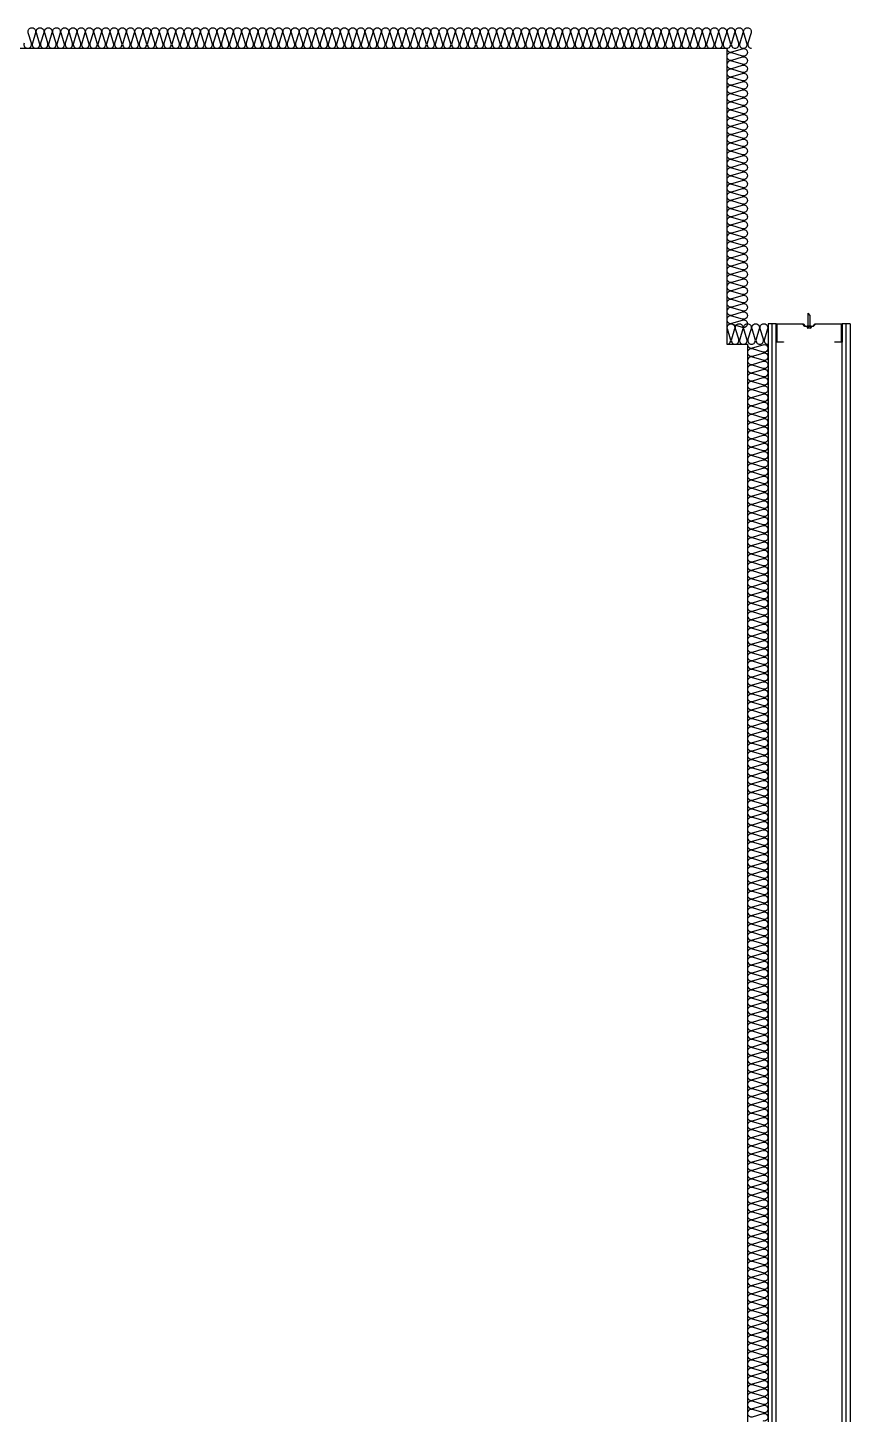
# Model space of a CAD drawing. Header units: millimetres. Extents: x 19868 to 801382, y -4805 to 85279.
# Drawn here: x 770888 to 772888, y 63526 to 66899 of the extents above; entities that cross this region are included whole.
import ezdxf

# ---------------------------------------------------------------- set-up
doc = ezdxf.new("R2010")
doc.units = ezdxf.units.MM
doc.header["$LTSCALE"] = 250
for name, color, linetype in [('8입면선', 8, 'Continuous'), ('A-WALL-D', 7, 'Continuous'), ('GAGAM-DT', 7, 'Continuous'), ('ISL', 251, 'Continuous'), ('입면', 7, 'Continuous')]:
    doc.layers.add(name, color=color, linetype=linetype)

# ---------------------------------------------------------------- blocks, each defined once
blk = doc.blocks.new('*U196')
at = {"layer": '8입면선', "color": 8}
for p, q in [((3316397.6, 471911.4), (3316397.6, 477911.4)), ((3316577.6, 471911.4), (3316577.6, 477911.4))]:
    blk.add_line(p, q, dxfattribs=at)
at = {"layer": 'A-WALL-D'}
for p, q in [((3316387.6, 477911.4), (3316387.6, 471911.4)), ((3316407.6, 477911.4), (3316387.6, 477911.4)), ((3316407.6, 471921.4), (3316407.6, 477911.4)), ((3316567.6, 471921.4), (3316567.6, 477911.4)), ((3316587.6, 477911.4), (3316567.6, 477911.4)), ((3316587.6, 477911.4), (3316587.6, 471911.4))]:
    blk.add_line(p, q, dxfattribs=at)
at = {"layer": 'GAGAM-DT', "color": 8}
for p, q in [((3316485.3, 477905.6), (3316485.3, 477937)), ((3316490.3, 477931.5), (3316485.3, 477937)), ((3316490.3, 477905.6), (3316490.3, 477931.5)), ((3316492.7, 477905.6), (3316482.8, 477905.6)), ((3316482.8, 477905.6), (3316482.8, 477902.1)), ((3316491.2, 477900.6), (3316484.3, 477900.6)), ((3316485.3, 477905.6), (3316485.3, 477900.6)), ((3316490.3, 477905.6), (3316490.3, 477900.6)), ((3316492.7, 477905.6), (3316492.7, 477902.1))]:
    blk.add_line(p, q, dxfattribs=at)
for centre, start, end in [((3316484.3, 477902.1), 180, 270), ((3316491.2, 477902.1), 270, 0)]:
    blk.add_arc(centre, 1.51, start, end, dxfattribs=at)
at = {"layer": '입면', "color": 6}
for p, q in [((3316407.6, 477866.4), (3316407.6, 477911.4)), ((3316407.6, 477911.4), (3316472.9, 477911.4)), ((3316472.4, 477910.2), (3316408.8, 477910.2)), ((3316408.8, 477910.2), (3316408.8, 477867.6)), ((3316477.4, 477904.4), (3316472.4, 477910.2)), ((3316472.9, 477911.4), (3316477.9, 477905.6)), ((3316497.8, 477904.4), (3316477.4, 477904.4)), ((3316477.9, 477905.6), (3316497.3, 477905.6)), ((3316497.3, 477905.6), (3316502.3, 477911.4)), ((3316502.8, 477910.2), (3316497.8, 477904.4)), ((3316502.3, 477911.4), (3316567.6, 477911.4)), ((3316566.4, 477910.2), (3316502.8, 477910.2)), ((3316566.4, 477867.6), (3316566.4, 477910.2)), ((3316567.6, 477911.4), (3316567.6, 477866.4)), ((3316425.4, 477866.4), (3316407.6, 477866.4)), ((3316408.8, 477867.6), (3316425.4, 477867.6)), ((3316425.4, 477867.6), (3316425.4, 477866.4)), ((3316549.8, 477866.4), (3316549.8, 477867.6)), ((3316549.8, 477867.6), (3316566.4, 477867.6)), ((3316567.6, 477866.4), (3316549.8, 477866.4))]:
    blk.add_line(p, q, dxfattribs=at)

msp = doc.modelspace()

# ---------------------------------------------------------------- linework, layer by layer
at = {"layer": 'ISL'}
for points in [[(770879.4, 66861.1, 0.509267), (770888.2, 66848.9, 0.509267), (770897, 66861.1), (770889.4, 66886.8, -1.372593), (770907, 66886.8), (770899.4, 66861.1, 0.509267), (770908.2, 66848.9, 0.509267), (770917, 66861.1), (770909.4, 66886.8, -1.372593), (770927, 66886.8), (770919.4, 66861.1, 0.509267), (770928.2, 66848.9, 0.509267), (770937, 66861.1), (770929.4, 66886.8, -1.372593), (770947, 66886.8), (770939.4, 66861.1, 0.509267), (770948.2, 66848.9, 0.509267), (770957, 66861.1), (770949.4, 66886.8, -1.372593), (770967, 66886.8), (770959.4, 66861.1, 0.509267), (770968.2, 66848.9, 0.509267), (770977, 66861.1), (770969.4, 66886.8, -1.372593), (770987, 66886.8), (770979.4, 66861.1, 0.509267), (770988.2, 66848.9, 0.509267), (770997, 66861.1), (770989.4, 66886.8, -1.372593), (771007, 66886.8), (770999.4, 66861.1, 0.509267), (771008.2, 66848.9, 0.509267), (771017, 66861.1), (771009.4, 66886.8, -1.372593), (771027, 66886.8), (771019.4, 66861.1, 0.509267), (771028.2, 66848.9, 0.509267), (771037, 66861.1), (771029.4, 66886.8, -1.372593), (771047, 66886.8), (771039.4, 66861.1, 0.509267), (771048.2, 66848.9, 0.509267), (771057, 66861.1), (771049.4, 66886.8, -1.372593), (771067, 66886.8), (771059.4, 66861.1, 0.509267), (771068.2, 66848.9, 0.509267), (771077, 66861.1), (771069.4, 66886.8, -1.372593), (771087, 66886.8), (771079.4, 66861.1, 0.509267), (771088.2, 66848.9, 0.509267), (771097, 66861.1), (771089.4, 66886.8, -1.372593), (771107, 66886.8), (771099.4, 66861.1, 0.509267), (771108.2, 66848.9, 0.509267), (771117, 66861.1), (771109.4, 66886.8, -1.372593), (771127, 66886.8), (771119.4, 66861.1, 0.509267), (771128.2, 66848.9, 0.509267), (771137, 66861.1), (771129.4, 66886.8, -1.372593), (771147, 66886.8), (771139.4, 66861.1, 0.509267), (771148.2, 66848.9, 0.509267), (771157, 66861.1), (771149.4, 66886.8, -1.372593), (771167, 66886.8), (771159.4, 66861.1, 0.509267), (771168.2, 66848.9, 0.509267), (771177, 66861.1), (771169.4, 66886.8, -1.372593), (771187, 66886.8), (771179.4, 66861.1, 0.509267), (771188.2, 66848.9, 0.509267), (771197, 66861.1), (771189.4, 66886.8, -1.372593), (771207, 66886.8), (771199.4, 66861.1, 0.509267), (771208.2, 66848.9, 0.509267), (771217, 66861.1), (771209.4, 66886.8, -1.372593), (771227, 66886.8), (771219.4, 66861.1, 0.509267), (771228.2, 66848.9, 0.509267), (771237, 66861.1), (771229.4, 66886.8, -1.372593), (771247, 66886.8), (771239.4, 66861.1, 0.509267), (771248.2, 66848.9, 0.509267), (771257, 66861.1), (771249.4, 66886.8, -1.372593), (771267, 66886.8), (771259.4, 66861.1, 0.509267), (771268.2, 66848.9, 0.509267), (771277, 66861.1), (771269.4, 66886.8, -1.372593), (771287, 66886.8), (771279.4, 66861.1, 0.509267), (771288.2, 66848.9, 0.509267), (771297, 66861.1), (771289.4, 66886.8, -1.372593), (771307, 66886.8), (771299.4, 66861.1, 0.509267), (771308.2, 66848.9, 0.509267), (771317, 66861.1), (771309.4, 66886.8, -1.372593), (771327, 66886.8), (771319.4, 66861.1, 0.509267), (771328.2, 66848.9, 0.509267), (771337, 66861.1), (771329.4, 66886.8, -1.372593), (771347, 66886.8), (771339.4, 66861.1, 0.509267), (771348.2, 66848.9, 0.509267), (771357, 66861.1), (771349.4, 66886.8, -1.372593), (771367, 66886.8), (771359.4, 66861.1, 0.509267), (771368.2, 66848.9, 0.509267), (771377, 66861.1), (771369.4, 66886.8, -1.372593), (771387, 66886.8), (771379.4, 66861.1, 0.509267), (771388.2, 66848.9, 0.509267), (771397, 66861.1), (771389.4, 66886.8, -1.372593), (771407, 66886.8), (771399.4, 66861.1, 0.509267), (771408.2, 66848.9, 0.509267), (771417, 66861.1), (771409.4, 66886.8, -1.372593), (771427, 66886.8), (771419.4, 66861.1, 0.509267), (771428.2, 66848.9, 0.509267), (771437, 66861.1), (771429.4, 66886.8, -1.372593), (771447, 66886.8), (771439.4, 66861.1, 0.509267), (771448.2, 66848.9, 0.509267), (771457, 66861.1), (771449.4, 66886.8, -1.372593), (771467, 66886.8), (771459.4, 66861.1, 0.509267), (771468.2, 66848.9, 0.509267), (771477, 66861.1), (771469.4, 66886.8, -1.372593), (771487, 66886.8), (771479.4, 66861.1, 0.509267), (771488.2, 66848.9, 0.509267), (771497, 66861.1), (771489.4, 66886.8, -1.372593), (771507, 66886.8), (771499.4, 66861.1, 0.509267), (771508.2, 66848.9, 0.509267), (771517, 66861.1), (771509.4, 66886.8, -1.372593), (771527, 66886.8), (771519.4, 66861.1, 0.509267), (771528.2, 66848.9, 0.509267), (771537, 66861.1), (771529.4, 66886.8, -1.372593), (771547, 66886.8), (771539.4, 66861.1, 0.509267), (771548.2, 66848.9, 0.509267), (771557, 66861.1), (771549.4, 66886.8, -1.372593), (771567, 66886.8), (771559.4, 66861.1, 0.509267), (771568.2, 66848.9, 0.509267), (771577, 66861.1), (771569.4, 66886.8, -1.372593), (771587, 66886.8), (771579.4, 66861.1, 0.509267), (771588.2, 66848.9, 0.509267), (771597, 66861.1), (771589.4, 66886.8, -1.372593), (771607, 66886.8), (771599.4, 66861.1, 0.509267), (771608.2, 66848.9, 0.509267), (771617, 66861.1), (771609.4, 66886.8, -1.372593), (771627, 66886.8), (771619.4, 66861.1, 0.509267), (771628.2, 66848.9, 0.509267), (771637, 66861.1), (771629.4, 66886.8, -1.372593), (771647, 66886.8), (771639.4, 66861.1, 0.509267), (771648.2, 66848.9, 0.509267), (771657, 66861.1), (771649.4, 66886.8, -1.372593), (771667, 66886.8), (771659.4, 66861.1, 0.509267), (771668.2, 66848.9, 0.509267), (771677, 66861.1), (771669.4, 66886.8, -1.372593), (771687, 66886.8), (771679.4, 66861.1, 0.509267), (771688.2, 66848.9, 0.509267), (771697, 66861.1), (771689.4, 66886.8, -1.372593), (771707, 66886.8), (771699.4, 66861.1, 0.509267), (771708.2, 66848.9, 0.509267), (771717, 66861.1), (771709.4, 66886.8, -1.372593), (771727, 66886.8), (771719.4, 66861.1, 0.509267), (771728.2, 66848.9, 0.509267), (771737, 66861.1), (771729.4, 66886.8, -1.372593), (771747, 66886.8), (771739.4, 66861.1, 0.509267), (771748.2, 66848.9, 0.509267), (771757, 66861.1), (771749.4, 66886.8, -1.372593), (771767, 66886.8), (771759.4, 66861.1, 0.509267), (771768.2, 66848.9, 0.509267), (771777, 66861.1), (771769.4, 66886.8, -1.372593), (771787, 66886.8), (771779.4, 66861.1, 0.509267), (771788.2, 66848.9, 0.509267), (771797, 66861.1), (771789.4, 66886.8, -1.372593), (771807, 66886.8), (771799.4, 66861.1, 0.509267), (771808.2, 66848.9, 0.509267), (771817, 66861.1), (771809.4, 66886.8, -1.372593), (771827, 66886.8), (771819.4, 66861.1, 0.509267), (771828.2, 66848.9, 0.509267), (771837, 66861.1), (771829.4, 66886.8, -1.372593), (771847, 66886.8), (771839.4, 66861.1, 0.509267), (771848.2, 66848.9, 0.509267), (771857, 66861.1), (771849.4, 66886.8, -1.372593), (771867, 66886.8), (771859.4, 66861.1, 0.509267), (771868.2, 66848.9, 0.509267), (771877, 66861.1), (771869.4, 66886.8, -1.372593), (771887, 66886.8), (771879.4, 66861.1, 0.509267), (771888.2, 66848.9, 0.509267), (771897, 66861.1), (771889.4, 66886.8, -1.372593), (771907, 66886.8), (771899.4, 66861.1, 0.509267), (771908.2, 66848.9, 0.509267), (771917, 66861.1), (771909.4, 66886.8, -1.372593), (771927, 66886.8), (771919.4, 66861.1, 0.509267), (771928.2, 66848.9, 0.509267), (771937, 66861.1), (771929.4, 66886.8, -1.372593), (771947, 66886.8), (771939.4, 66861.1, 0.509267), (771948.2, 66848.9, 0.509267), (771957, 66861.1), (771949.4, 66886.8, -1.372593), (771967, 66886.8), (771959.4, 66861.1, 0.509267), (771968.2, 66848.9, 0.509267), (771977, 66861.1), (771969.4, 66886.8, -1.372593), (771987, 66886.8), (771979.4, 66861.1, 0.509267), (771988.2, 66848.9, 0.509267), (771997, 66861.1), (771989.4, 66886.8, -1.372593), (772007, 66886.8), (771999.4, 66861.1, 0.509267), (772008.2, 66848.9, 0.509267), (772017, 66861.1), (772009.4, 66886.8, -1.372593), (772027, 66886.8), (772019.4, 66861.1, 0.509267), (772028.2, 66848.9, 0.509267), (772037, 66861.1), (772029.4, 66886.8, -1.372593), (772047, 66886.8), (772039.4, 66861.1, 0.509267), (772048.2, 66848.9, 0.509267), (772057, 66861.1), (772049.4, 66886.8, -1.372593), (772067, 66886.8), (772059.4, 66861.1, 0.509267), (772068.2, 66848.9, 0.509267), (772077, 66861.1), (772069.4, 66886.8, -1.372593), (772087, 66886.8), (772079.4, 66861.1, 0.509267), (772088.2, 66848.9, 0.509267), (772097, 66861.1), (772089.4, 66886.8, -1.372593), (772107, 66886.8), (772099.4, 66861.1, 0.509267), (772108.2, 66848.9, 0.509267), (772117, 66861.1), (772109.4, 66886.8, -1.372593), (772127, 66886.8), (772119.4, 66861.1, 0.509267), (772128.2, 66848.9, 0.509267), (772137, 66861.1), (772129.4, 66886.8, -1.372593), (772147, 66886.8), (772139.4, 66861.1, 0.509267), (772148.2, 66848.9, 0.509267), (772157, 66861.1), (772149.4, 66886.8, -1.372593), (772167, 66886.8), (772159.4, 66861.1, 0.509267), (772168.2, 66848.9, 0.509267), (772177, 66861.1), (772169.4, 66886.8, -1.372593), (772187, 66886.8), (772179.4, 66861.1, 0.509267), (772188.2, 66848.9, 0.509267), (772197, 66861.1), (772189.4, 66886.8, -1.372593), (772207, 66886.8), (772199.4, 66861.1, 0.509267), (772208.2, 66848.9, 0.509267), (772217, 66861.1), (772209.4, 66886.8, -1.372593), (772227, 66886.8), (772219.4, 66861.1, 0.509267), (772228.2, 66848.9, 0.509267), (772237, 66861.1), (772229.4, 66886.8, -1.372593), (772247, 66886.8), (772239.4, 66861.1, 0.509267), (772248.2, 66848.9, 0.509267), (772257, 66861.1), (772249.4, 66886.8, -1.372593), (772267, 66886.8), (772259.4, 66861.1, 0.509267), (772268.2, 66848.9, 0.509267), (772277, 66861.1), (772269.4, 66886.8, -1.372593), (772287, 66886.8), (772279.4, 66861.1, 0.509267), (772288.2, 66848.9, 0.509267), (772297, 66861.1), (772289.4, 66886.8, -1.372593), (772307, 66886.8), (772299.4, 66861.1, 0.509267), (772308.2, 66848.9, 0.509267), (772317, 66861.1), (772309.4, 66886.8, -1.372593), (772327, 66886.8), (772319.4, 66861.1, 0.509267), (772328.2, 66848.9, 0.509267), (772337, 66861.1), (772329.4, 66886.8, -1.372593), (772347, 66886.8), (772339.4, 66861.1, 0.509267), (772348.2, 66848.9, 0.509267), (772357, 66861.1), (772349.4, 66886.8, -1.372593), (772367, 66886.8), (772359.4, 66861.1, 0.509267), (772368.2, 66848.9, 0.509267), (772377, 66861.1), (772369.4, 66886.8, -1.372593), (772387, 66886.8), (772379.4, 66861.1, 0.509267), (772388.2, 66848.9, 0.509267), (772397, 66861.1), (772389.4, 66886.8, -1.372593), (772407, 66886.8), (772399.4, 66861.1, 0.509267), (772408.2, 66848.9, 0.509267), (772417, 66861.1), (772409.4, 66886.8, -1.372593), (772427, 66886.8), (772419.4, 66861.1, 0.509267), (772428.2, 66848.9, 0.509267), (772437, 66861.1), (772429.4, 66886.8, -1.372593), (772447, 66886.8), (772439.4, 66861.1, 0.509267), (772448.2, 66848.9, 0.509267), (772457, 66861.1), (772449.4, 66886.8, -1.372593), (772467, 66886.8), (772459.4, 66861.1, 0.509267), (772468.2, 66848.9, 0.509267), (772477, 66861.1), (772469.4, 66886.8, -1.372593), (772487, 66886.8), (772479.4, 66861.1, 0.509267), (772488.2, 66848.9, 0.509267), (772497, 66861.1), (772489.4, 66886.8, -1.372593), (772507, 66886.8), (772499.4, 66861.1, 0.509267), (772508.2, 66848.9, 0.509267), (772517, 66861.1), (772509.4, 66886.8, -1.372593), (772527, 66886.8), (772519.4, 66861.1, 0.509267), (772528.2, 66848.9, 0.509267), (772537, 66861.1), (772529.4, 66886.8, -1.372593), (772547, 66886.8), (772539.4, 66861.1, 0.509267), (772548.2, 66848.9, 0.509267), (772557, 66861.1), (772549.4, 66886.8, -1.372593), (772567, 66886.8), (772559.4, 66861.1, 0.509267), (772568.2, 66848.9, 0.509267), (772577, 66861.1), (772569.4, 66886.8, -1.372593), (772587, 66886.8), (772579.4, 66861.1, 0.509267), (772588.2, 66848.9, 0.509267), (772597, 66861.1), (772589.4, 66886.8, -1.372593), (772607, 66886.8), (772599.4, 66861.1, 0.509267), (772608.2, 66848.9, 0.509267), (772617, 66861.1), (772609.4, 66886.8, -1.372593), (772627, 66886.8), (772619.4, 66861.1, 0.509267), (772628.2, 66848.9, 0.509267), (772637, 66861.1), (772629.4, 66886.8, -1.372593), (772647, 66886.8), (772639.4, 66861.1, 0.509267), (772648.2, 66848.9)], [(772588.2, 66848.9, 0.509267), (772600.3, 66840.1), (772626.1, 66847.8, -1.372593), (772626.1, 66830.1), (772600.3, 66837.8, 0.509267), (772588.2, 66828.9, 0.509267), (772600.3, 66820.1), (772626.1, 66827.8, -1.372593), (772626.1, 66810.1), (772600.3, 66817.8, 0.509267), (772588.2, 66808.9, 0.509267), (772600.3, 66800.1), (772626.1, 66807.8, -1.372593), (772626.1, 66790.1), (772600.3, 66797.8, 0.509267), (772588.2, 66788.9, 0.509267), (772600.3, 66780.1), (772626.1, 66787.8, -1.372593), (772626.1, 66770.1), (772600.3, 66777.8, 0.509267), (772588.2, 66768.9, 0.509267), (772600.3, 66760.1), (772626.1, 66767.7, -1.372593), (772626.1, 66750.1), (772600.3, 66757.7, 0.509267), (772588.2, 66748.9, 0.509267), (772600.3, 66740.1), (772626.1, 66747.7, -1.372593), (772626.1, 66730.1), (772600.3, 66737.7, 0.509267), (772588.2, 66728.9, 0.509267), (772600.3, 66720.1), (772626.1, 66727.7, -1.372593), (772626.1, 66710.1), (772600.3, 66717.7, 0.509267), (772588.2, 66708.9, 0.509267), (772600.3, 66700.1), (772626.1, 66707.7, -1.372593), (772626.1, 66690.1), (772600.3, 66697.7, 0.509267), (772588.2, 66688.9, 0.509267), (772600.3, 66680.1), (772626.1, 66687.7, -1.372593), (772626.1, 66670.1), (772600.3, 66677.7, 0.509267), (772588.2, 66668.9, 0.509267), (772600.3, 66660.1), (772626.1, 66667.7, -1.372593), (772626.1, 66650.1), (772600.3, 66657.7, 0.509267), (772588.2, 66648.9, 0.509267), (772600.3, 66640.1), (772626.1, 66647.7, -1.372593), (772626.1, 66630.1), (772600.3, 66637.7, 0.509267), (772588.2, 66628.9, 0.509267), (772600.3, 66620.1), (772626.1, 66627.7, -1.372593), (772626.1, 66610.1), (772600.3, 66617.7, 0.509267), (772588.2, 66608.9, 0.509267), (772600.3, 66600.1), (772626.1, 66607.7, -1.372593), (772626.1, 66590.1), (772600.3, 66597.7, 0.509267), (772588.2, 66588.9, 0.509267), (772600.3, 66580.1), (772626.1, 66587.7, -1.372593), (772626.1, 66570.1), (772600.3, 66577.7, 0.509267), (772588.2, 66568.9, 0.509267), (772600.3, 66560.1), (772626.1, 66567.7, -1.372593), (772626.1, 66550.1), (772600.3, 66557.7, 0.509267), (772588.2, 66548.9, 0.509267), (772600.3, 66540.1), (772626.1, 66547.7, -1.372593), (772626.1, 66530.1), (772600.3, 66537.7, 0.509267), (772588.2, 66528.9, 0.509267), (772600.3, 66520.1), (772626.1, 66527.7, -1.372593), (772626.1, 66510.1), (772600.3, 66517.7, 0.509267), (772588.2, 66508.9, 0.509267), (772600.3, 66500.1), (772626.1, 66507.7, -1.372593), (772626.1, 66490.1), (772600.3, 66497.7, 0.509267), (772588.2, 66488.9, 0.509267), (772600.3, 66480.1), (772626.1, 66487.7, -1.372593), (772626.1, 66470.1), (772600.3, 66477.7, 0.509267), (772588.2, 66468.9, 0.509267), (772600.3, 66460.1), (772626.1, 66467.7, -1.372593), (772626.1, 66450.1), (772600.3, 66457.7, 0.509267), (772588.2, 66448.9, 0.509267), (772600.3, 66440.1), (772626.1, 66447.7, -1.372593), (772626.1, 66430.1), (772600.3, 66437.7, 0.509267), (772588.2, 66428.9, 0.509267), (772600.3, 66420.1), (772626.1, 66427.7, -1.372593), (772626.1, 66410.1), (772600.3, 66417.7, 0.509267), (772588.2, 66408.9, 0.509267), (772600.3, 66400.1), (772626.1, 66407.7, -1.372593), (772626.1, 66390.1), (772600.3, 66397.7, 0.509267), (772588.2, 66388.9, 0.509267), (772600.3, 66380.1), (772626.1, 66387.7, -1.372593), (772626.1, 66370.1), (772600.3, 66377.7, 0.509267), (772588.2, 66368.9, 0.509267), (772600.3, 66360.1), (772626.1, 66367.7, -1.372593), (772626.1, 66350.1), (772600.3, 66357.7, 0.509267), (772588.2, 66348.9, 0.509267), (772600.3, 66340.1), (772626.1, 66347.7, -1.372593), (772626.1, 66330.1), (772600.3, 66337.7, 0.509267), (772588.2, 66328.9, 0.509267), (772600.3, 66320.1), (772626.1, 66327.7, -1.372593), (772626.1, 66310.1), (772600.3, 66317.7, 0.509267), (772588.2, 66308.9, 0.509267), (772600.3, 66300.1), (772626.1, 66307.7, -1.372593), (772626.1, 66290.1), (772600.3, 66297.7, 0.509267), (772588.2, 66288.9, 0.509267), (772600.3, 66280.1), (772626.1, 66287.7, -1.372593), (772626.1, 66270.1), (772600.3, 66277.7, 0.509267), (772588.2, 66268.9, 0.509267), (772600.3, 66260.1), (772626.1, 66267.7, -1.372593), (772626.1, 66250.1), (772600.3, 66257.7, 0.509267), (772588.2, 66248.9, 0.509267), (772600.3, 66240.1), (772626.1, 66247.7, -1.372593), (772626.1, 66230.1), (772600.3, 66237.7, 0.509267), (772588.2, 66228.9, 0.509267), (772600.3, 66220.1), (772626.1, 66227.7, -1.372593), (772626.1, 66210.1), (772600.3, 66217.7, 0.509267), (772588.2, 66208.9, 0.509267), (772600.3, 66200.1), (772626.1, 66207.7, -1.372593), (772626.1, 66190.1), (772600.3, 66197.7, 0.509267), (772588.2, 66188.9, 0.509267), (772600.3, 66180.1), (772626.1, 66187.7, -1.372593), (772626.1, 66170.1), (772600.3, 66177.7, 0.509267), (772588.2, 66168.9)], [(772588.2, 66128.9, 0.509267), (772597, 66141.1), (772589.4, 66166.8, -1.372593), (772607, 66166.8), (772599.4, 66141.1, 0.509267), (772608.2, 66128.9, 0.509267), (772617, 66141.1), (772609.4, 66166.8, -1.372593), (772627, 66166.8), (772619.4, 66141.1, 0.509267), (772628.2, 66128.9, 0.509267), (772637, 66141.1), (772629.4, 66166.8, -1.372593), (772647, 66166.8), (772639.4, 66141.1, 0.509267), (772648.2, 66128.9, 0.509267), (772657, 66141.1), (772649.4, 66166.8, -1.372593), (772667, 66166.8), (772659.4, 66141.1, 0.509267), (772668.2, 66128.9, 0.509267), (772677, 66141.1), (772669.4, 66166.8, -1.372593), (772687, 66166.8), (772679.4, 66141.1, 0.509267), (772688.2, 66128.9)], [(772638.2, 66128.9, 0.509267), (772650.3, 66120.1), (772676.1, 66127.7, -1.372593), (772676.1, 66110.1), (772650.3, 66117.7, 0.509267), (772638.2, 66108.9, 0.509267), (772650.3, 66100.1), (772676.1, 66107.7, -1.372593), (772676.1, 66090.1), (772650.3, 66097.7, 0.509267), (772638.2, 66088.9, 0.509267), (772650.3, 66080.1), (772676.1, 66087.7, -1.372593), (772676.1, 66070.1), (772650.3, 66077.7, 0.509267), (772638.2, 66068.9, 0.509267), (772650.3, 66060.1), (772676.1, 66067.7, -1.372593), (772676.1, 66050.1), (772650.3, 66057.7, 0.509267), (772638.2, 66048.9, 0.509267), (772650.3, 66040.1), (772676.1, 66047.7, -1.372593), (772676.1, 66030.1), (772650.3, 66037.7, 0.509267), (772638.2, 66028.9, 0.509267), (772650.3, 66020.1), (772676.1, 66027.7, -1.372593), (772676.1, 66010.1), (772650.3, 66017.7, 0.509267), (772638.2, 66008.9, 0.509267), (772650.3, 66000.1), (772676.1, 66007.7, -1.372593), (772676.1, 65990.1), (772650.3, 65997.7, 0.509267), (772638.2, 65988.9, 0.509267), (772650.3, 65980.1), (772676.1, 65987.7, -1.372593), (772676.1, 65970.1), (772650.3, 65977.7, 0.509267), (772638.2, 65968.9, 0.509267), (772650.3, 65960.1), (772676.1, 65967.7, -1.372593), (772676.1, 65950.1), (772650.3, 65957.7, 0.509267), (772638.2, 65948.9, 0.509267), (772650.3, 65940.1), (772676.1, 65947.7, -1.372593), (772676.1, 65930.1), (772650.3, 65937.7, 0.509267), (772638.2, 65928.9, 0.509267), (772650.3, 65920.1), (772676.1, 65927.7, -1.372593), (772676.1, 65910.1), (772650.3, 65917.7, 0.509267), (772638.2, 65908.9, 0.509267), (772650.3, 65900.1), (772676.1, 65907.7, -1.372593), (772676.1, 65890.1), (772650.3, 65897.7, 0.509267), (772638.2, 65888.9, 0.509267), (772650.3, 65880.1), (772676.1, 65887.7, -1.372593), (772676.1, 65870.1), (772650.3, 65877.7, 0.509267), (772638.2, 65868.9, 0.509267), (772650.3, 65860.1), (772676.1, 65867.7, -1.372593), (772676.1, 65850.1), (772650.3, 65857.7, 0.509267), (772638.2, 65848.9, 0.509267), (772650.3, 65840.1), (772676.1, 65847.7, -1.372593), (772676.1, 65830.1), (772650.3, 65837.7, 0.509267), (772638.2, 65828.9, 0.509267), (772650.3, 65820.1), (772676.1, 65827.7, -1.372593), (772676.1, 65810.1), (772650.3, 65817.7, 0.509267), (772638.2, 65808.9, 0.509267), (772650.3, 65800.1), (772676.1, 65807.7, -1.372593), (772676.1, 65790.1), (772650.3, 65797.7, 0.509267), (772638.2, 65788.9, 0.509267), (772650.3, 65780.1), (772676.1, 65787.7, -1.372593), (772676.1, 65770.1), (772650.3, 65777.7, 0.509267), (772638.2, 65768.9, 0.509267), (772650.3, 65760.1), (772676.1, 65767.7, -1.372593), (772676.1, 65750.1), (772650.3, 65757.7, 0.509267), (772638.2, 65748.9, 0.509267), (772650.3, 65740.1), (772676.1, 65747.7, -1.372593), (772676.1, 65730.1), (772650.3, 65737.7, 0.509267), (772638.2, 65728.9, 0.509267), (772650.3, 65720.1), (772676.1, 65727.7, -1.372593), (772676.1, 65710.1), (772650.3, 65717.7, 0.509267), (772638.2, 65708.9, 0.509267), (772650.3, 65700.1), (772676.1, 65707.7, -1.372593), (772676.1, 65690.1), (772650.3, 65697.7, 0.509267), (772638.2, 65688.9, 0.509267), (772650.3, 65680.1), (772676.1, 65687.7, -1.372593), (772676.1, 65670.1), (772650.3, 65677.7, 0.509267), (772638.2, 65668.9, 0.509267), (772650.3, 65660.1), (772676.1, 65667.7, -1.372593), (772676.1, 65650.1), (772650.3, 65657.7, 0.509267), (772638.2, 65648.9, 0.509267), (772650.3, 65640.1), (772676.1, 65647.7, -1.372593), (772676.1, 65630.1), (772650.3, 65637.7, 0.509267), (772638.2, 65628.9, 0.509267), (772650.3, 65620.1), (772676.1, 65627.7, -1.372593), (772676.1, 65610.1), (772650.3, 65617.7, 0.509267), (772638.2, 65608.9, 0.509267), (772650.3, 65600.1), (772676.1, 65607.7, -1.372593), (772676.1, 65590.1), (772650.3, 65597.7, 0.509267), (772638.2, 65588.9, 0.509267), (772650.3, 65580.1), (772676.1, 65587.7, -1.372593), (772676.1, 65570.1), (772650.3, 65577.7, 0.509267), (772638.2, 65568.9, 0.509267), (772650.3, 65560.1), (772676.1, 65567.7, -1.372593), (772676.1, 65550.1), (772650.3, 65557.7, 0.509267), (772638.2, 65548.9, 0.509267), (772650.3, 65540.1), (772676.1, 65547.7, -1.372593), (772676.1, 65530.1), (772650.3, 65537.7, 0.509267), (772638.2, 65528.9, 0.509267), (772650.3, 65520.1), (772676.1, 65527.7, -1.372593), (772676.1, 65510.1), (772650.3, 65517.7, 0.509267), (772638.2, 65508.9, 0.509267), (772650.3, 65500.1), (772676.1, 65507.7, -1.372593), (772676.1, 65490.1), (772650.3, 65497.7, 0.509267), (772638.2, 65488.9, 0.509267), (772650.3, 65480.1), (772676.1, 65487.7, -1.372593), (772676.1, 65470.1), (772650.3, 65477.7, 0.509267), (772638.2, 65468.9, 0.509267), (772650.3, 65460.1), (772676.1, 65467.7, -1.372593), (772676.1, 65450.1), (772650.3, 65457.7, 0.509267), (772638.2, 65448.9, 0.509267), (772650.3, 65440.1), (772676.1, 65447.7, -1.372593), (772676.1, 65430.1), (772650.3, 65437.7, 0.509267), (772638.2, 65428.9, 0.509267), (772650.3, 65420.1), (772676.1, 65427.7, -1.372593), (772676.1, 65410.1), (772650.3, 65417.7, 0.509267), (772638.2, 65408.9, 0.509267), (772650.3, 65400.1), (772676.1, 65407.7, -1.372593), (772676.1, 65390.1), (772650.3, 65397.7, 0.509267), (772638.2, 65388.9, 0.509267), (772650.3, 65380.1), (772676.1, 65387.7, -1.372593), (772676.1, 65370.1), (772650.3, 65377.7, 0.509267), (772638.2, 65368.9, 0.509267), (772650.3, 65360.1), (772676.1, 65367.7, -1.372593), (772676.1, 65350.1), (772650.3, 65357.7, 0.509267), (772638.2, 65348.9, 0.509267), (772650.3, 65340.1), (772676.1, 65347.7, -1.372593), (772676.1, 65330.1), (772650.3, 65337.7, 0.509267), (772638.2, 65328.9, 0.509267), (772650.3, 65320.1), (772676.1, 65327.7, -1.372593), (772676.1, 65310.1), (772650.3, 65317.7, 0.509267), (772638.2, 65308.9, 0.509267), (772650.3, 65300.1), (772676.1, 65307.7, -1.372593), (772676.1, 65290.1), (772650.3, 65297.7, 0.509267), (772638.2, 65288.9, 0.509267), (772650.3, 65280.1), (772676.1, 65287.7, -1.372593), (772676.1, 65270.1), (772650.3, 65277.7, 0.509267), (772638.2, 65268.9, 0.509267), (772650.3, 65260.1), (772676.1, 65267.7, -1.372593), (772676.1, 65250.1), (772650.3, 65257.7, 0.509267), (772638.2, 65248.9, 0.509267), (772650.3, 65240.1), (772676.1, 65247.7, -1.372593), (772676.1, 65230.1), (772650.3, 65237.7, 0.509267), (772638.2, 65228.9, 0.509267), (772650.3, 65220.1), (772676.1, 65227.7, -1.372593), (772676.1, 65210.1), (772650.3, 65217.7, 0.509267), (772638.2, 65208.9, 0.509267), (772650.3, 65200.1), (772676.1, 65207.7, -1.372593), (772676.1, 65190.1), (772650.3, 65197.7, 0.509267), (772638.2, 65188.9, 0.509267), (772650.3, 65180.1), (772676.1, 65187.7, -1.372593), (772676.1, 65170.1), (772650.3, 65177.7, 0.509267), (772638.2, 65168.9, 0.509267), (772650.3, 65160.1), (772676.1, 65167.7, -1.372593), (772676.1, 65150.1), (772650.3, 65157.7, 0.509267), (772638.2, 65148.9, 0.509267), (772650.3, 65140.1), (772676.1, 65147.7, -1.372593), (772676.1, 65130.1), (772650.3, 65137.7, 0.509267), (772638.2, 65128.9, 0.509267), (772650.3, 65120.1), (772676.1, 65127.7, -1.372593), (772676.1, 65110.1), (772650.3, 65117.7, 0.509267), (772638.2, 65108.9, 0.509267), (772650.3, 65100.1), (772676.1, 65107.7, -1.372593), (772676.1, 65090.1), (772650.3, 65097.7, 0.509267), (772638.2, 65088.9, 0.509267), (772650.3, 65080.1), (772676.1, 65087.7, -1.372593), (772676.1, 65070.1), (772650.3, 65077.7, 0.509267), (772638.2, 65068.9, 0.509267), (772650.3, 65060.1), (772676.1, 65067.7, -1.372593), (772676.1, 65050.1), (772650.3, 65057.7, 0.509267), (772638.2, 65048.9, 0.509267), (772650.3, 65040.1), (772676.1, 65047.7, -1.372593), (772676.1, 65030.1), (772650.3, 65037.7, 0.509267), (772638.2, 65028.9, 0.509267), (772650.3, 65020.1), (772676.1, 65027.7, -1.372593), (772676.1, 65010.1), (772650.3, 65017.7, 0.509267), (772638.2, 65008.9, 0.509267), (772650.3, 65000.1), (772676.1, 65007.7, -1.372593), (772676.1, 64990.1), (772650.3, 64997.7, 0.509267), (772638.2, 64988.9, 0.509267), (772650.3, 64980.1), (772676.1, 64987.7, -1.372593), (772676.1, 64970.1), (772650.3, 64977.7, 0.509267), (772638.2, 64968.9, 0.509267), (772650.3, 64960.1), (772676.1, 64967.7, -1.372593), (772676.1, 64950.1), (772650.3, 64957.7, 0.509267), (772638.2, 64948.9, 0.509267), (772650.3, 64940.1), (772676.1, 64947.7, -1.372593), (772676.1, 64930.1), (772650.3, 64937.7, 0.509267), (772638.2, 64928.9, 0.509267), (772650.3, 64920.1), (772676.1, 64927.7, -1.372593), (772676.1, 64910.1), (772650.3, 64917.7, 0.509267), (772638.2, 64908.9, 0.509267), (772650.3, 64900.1), (772676.1, 64907.7, -1.372593), (772676.1, 64890.1), (772650.3, 64897.7, 0.509267), (772638.2, 64888.9, 0.509267), (772650.3, 64880.1), (772676.1, 64887.7, -1.372593), (772676.1, 64870.1), (772650.3, 64877.7, 0.509267), (772638.2, 64868.9, 0.509267), (772650.3, 64860.1), (772676.1, 64867.7, -1.372593), (772676.1, 64850.1), (772650.3, 64857.7, 0.509267), (772638.2, 64848.9, 0.509267), (772650.3, 64840.1), (772676.1, 64847.7, -1.372593), (772676.1, 64830.1), (772650.3, 64837.7, 0.509267), (772638.2, 64828.9, 0.509267), (772650.3, 64820.1), (772676.1, 64827.7, -1.372593), (772676.1, 64810.1), (772650.3, 64817.7, 0.509267), (772638.2, 64808.9, 0.509267), (772650.3, 64800.1), (772676.1, 64807.7, -1.372593), (772676.1, 64790.1), (772650.3, 64797.7, 0.509267), (772638.2, 64788.9, 0.509267), (772650.3, 64780.1), (772676.1, 64787.7, -1.372593), (772676.1, 64770.1), (772650.3, 64777.7, 0.509267), (772638.2, 64768.9, 0.509267), (772650.3, 64760.1), (772676.1, 64767.7, -1.372593), (772676.1, 64750.1), (772650.3, 64757.7, 0.509267), (772638.2, 64748.9, 0.509267), (772650.3, 64740.1), (772676.1, 64747.7, -1.372593), (772676.1, 64730.1), (772650.3, 64737.7, 0.509267), (772638.2, 64728.9, 0.509267), (772650.3, 64720.1), (772676.1, 64727.7, -1.372593), (772676.1, 64710.1), (772650.3, 64717.7, 0.509267), (772638.2, 64708.9, 0.509267), (772650.3, 64700.1), (772676.1, 64707.7, -1.372593), (772676.1, 64690.1), (772650.3, 64697.7, 0.509267), (772638.2, 64688.9, 0.509267), (772650.3, 64680.1), (772676.1, 64687.7, -1.372593), (772676.1, 64670.1), (772650.3, 64677.7, 0.509267), (772638.2, 64668.9, 0.509267), (772650.3, 64660.1), (772676.1, 64667.7, -1.372593), (772676.1, 64650.1), (772650.3, 64657.7, 0.509267), (772638.2, 64648.9, 0.509267), (772650.3, 64640.1), (772676.1, 64647.7, -1.372593), (772676.1, 64630.1), (772650.3, 64637.7, 0.509267), (772638.2, 64628.9, 0.509267), (772650.3, 64620.1), (772676.1, 64627.7, -1.372593), (772676.1, 64610.1), (772650.3, 64617.7, 0.509267), (772638.2, 64608.9, 0.509267), (772650.3, 64600.1), (772676.1, 64607.7, -1.372593), (772676.1, 64590.1), (772650.3, 64597.7, 0.509267), (772638.2, 64588.9, 0.509267), (772650.3, 64580.1), (772676.1, 64587.7, -1.372593), (772676.1, 64570.1), (772650.3, 64577.7, 0.509267), (772638.2, 64568.9, 0.509267), (772650.3, 64560.1), (772676.1, 64567.7, -1.372593), (772676.1, 64550.1), (772650.3, 64557.7, 0.509267), (772638.2, 64548.9, 0.509267), (772650.3, 64540.1), (772676.1, 64547.7, -1.372593), (772676.1, 64530.1), (772650.3, 64537.7, 0.509267), (772638.2, 64528.9, 0.509267), (772650.3, 64520.1), (772676.1, 64527.7, -1.372593), (772676.1, 64510.1), (772650.3, 64517.7, 0.509267), (772638.2, 64508.9, 0.509267), (772650.3, 64500.1), (772676.1, 64507.7, -1.372593), (772676.1, 64490.1), (772650.3, 64497.7, 0.509267), (772638.2, 64488.9, 0.509267), (772650.3, 64480.1), (772676.1, 64487.7, -1.372593), (772676.1, 64470.1), (772650.3, 64477.7, 0.509267), (772638.2, 64468.9, 0.509267), (772650.3, 64460.1), (772676.1, 64467.7, -1.372593), (772676.1, 64450.1), (772650.3, 64457.7, 0.509267), (772638.2, 64448.9, 0.509267), (772650.3, 64440.1), (772676.1, 64447.7, -1.372593), (772676.1, 64430.1), (772650.3, 64437.7, 0.509267), (772638.2, 64428.9, 0.509267), (772650.3, 64420.1), (772676.1, 64427.7, -1.372593), (772676.1, 64410.1), (772650.3, 64417.7, 0.509267), (772638.2, 64408.9, 0.509267), (772650.3, 64400.1), (772676.1, 64407.7, -1.372593), (772676.1, 64390.1), (772650.3, 64397.7, 0.509267), (772638.2, 64388.9, 0.509267), (772650.3, 64380.1), (772676.1, 64387.7, -1.372593), (772676.1, 64370.1), (772650.3, 64377.7, 0.509267), (772638.2, 64368.9, 0.509267), (772650.3, 64360.1), (772676.1, 64367.7, -1.372593), (772676.1, 64350.1), (772650.3, 64357.7, 0.509267), (772638.2, 64348.9, 0.509267), (772650.3, 64340.1), (772676.1, 64347.7, -1.372593), (772676.1, 64330.1), (772650.3, 64337.7, 0.509267), (772638.2, 64328.9, 0.509267), (772650.3, 64320.1), (772676.1, 64327.7, -1.372593), (772676.1, 64310.1), (772650.3, 64317.7, 0.509267), (772638.2, 64308.9, 0.509267), (772650.3, 64300.1), (772676.1, 64307.7, -1.372593), (772676.1, 64290.1), (772650.3, 64297.7, 0.509267), (772638.2, 64288.9, 0.509267), (772650.3, 64280.1), (772676.1, 64287.7, -1.372593), (772676.1, 64270.1), (772650.3, 64277.7, 0.509267), (772638.2, 64268.9, 0.509267), (772650.3, 64260.1), (772676.1, 64267.7, -1.372593), (772676.1, 64250.1), (772650.3, 64257.7, 0.509267), (772638.2, 64248.9, 0.509267), (772650.3, 64240.1), (772676.1, 64247.7, -1.372593), (772676.1, 64230.1), (772650.3, 64237.7, 0.509267), (772638.2, 64228.9, 0.509267), (772650.3, 64220.1), (772676.1, 64227.7, -1.372593), (772676.1, 64210.1), (772650.3, 64217.7, 0.509267), (772638.2, 64208.9, 0.509267), (772650.3, 64200.1), (772676.1, 64207.7, -1.372593), (772676.1, 64190.1), (772650.3, 64197.7, 0.509267), (772638.2, 64188.9, 0.509267), (772650.3, 64180.1), (772676.1, 64187.7, -1.372593), (772676.1, 64170.1), (772650.3, 64177.7, 0.509267), (772638.2, 64168.9, 0.509267), (772650.3, 64160.1), (772676.1, 64167.7, -1.372593), (772676.1, 64150.1), (772650.3, 64157.7, 0.509267), (772638.2, 64148.9, 0.509267), (772650.3, 64140.1), (772676.1, 64147.7, -1.372593), (772676.1, 64130.1), (772650.3, 64137.7, 0.509267), (772638.2, 64128.9, 0.509267), (772650.3, 64120.1), (772676.1, 64127.7, -1.372593), (772676.1, 64110.1), (772650.3, 64117.7, 0.509267), (772638.2, 64108.9, 0.509267), (772650.3, 64100.1), (772676.1, 64107.7, -1.372593), (772676.1, 64090.1), (772650.3, 64097.7, 0.509267), (772638.2, 64088.9, 0.509267), (772650.3, 64080.1), (772676.1, 64087.7, -1.372593), (772676.1, 64070.1), (772650.3, 64077.7, 0.509267), (772638.2, 64068.9, 0.509267), (772650.3, 64060.1), (772676.1, 64067.7, -1.372593), (772676.1, 64050.1), (772650.3, 64057.7, 0.509267), (772638.2, 64048.9, 0.509267), (772650.3, 64040.1), (772676.1, 64047.7, -1.372593), (772676.1, 64030.1), (772650.3, 64037.7, 0.509267), (772638.2, 64028.9, 0.509267), (772650.3, 64020.1), (772676.1, 64027.7, -1.372593), (772676.1, 64010.1), (772650.3, 64017.7, 0.509267), (772638.2, 64008.9, 0.509267), (772650.3, 64000.1), (772676.1, 64007.7, -1.372593), (772676.1, 63990.1), (772650.3, 63997.7, 0.509267), (772638.2, 63988.9, 0.509267), (772650.3, 63980.1), (772676.1, 63987.7, -1.372593), (772676.1, 63970.1), (772650.3, 63977.7, 0.509267), (772638.2, 63968.9, 0.509267), (772650.3, 63960.1), (772676.1, 63967.7, -1.372593), (772676.1, 63950.1), (772650.3, 63957.7, 0.509267), (772638.2, 63948.9, 0.509267), (772650.3, 63940.1), (772676.1, 63947.7, -1.372593), (772676.1, 63930.1), (772650.3, 63937.7, 0.509267), (772638.2, 63928.9, 0.509267), (772650.3, 63920.1), (772676.1, 63927.7, -1.372593), (772676.1, 63910.1), (772650.3, 63917.7, 0.509267), (772638.2, 63908.9, 0.509267), (772650.3, 63900.1), (772676.1, 63907.7, -1.372593), (772676.1, 63890.1), (772650.3, 63897.7, 0.509267), (772638.2, 63888.9, 0.509267), (772650.3, 63880.1), (772676.1, 63887.7, -1.372593), (772676.1, 63870.1), (772650.3, 63877.7, 0.509267), (772638.2, 63868.9, 0.509267), (772650.3, 63860.1), (772676.1, 63867.7, -1.372593), (772676.1, 63850.1), (772650.3, 63857.7, 0.509267), (772638.2, 63848.9, 0.509267), (772650.3, 63840.1), (772676.1, 63847.7, -1.372593), (772676.1, 63830.1), (772650.3, 63837.7, 0.509267), (772638.2, 63828.9, 0.509267), (772650.3, 63820.1), (772676.1, 63827.7, -1.372593), (772676.1, 63810.1), (772650.3, 63817.7, 0.509267), (772638.2, 63808.9, 0.509267), (772650.3, 63800.1), (772676.1, 63807.7, -1.372593), (772676.1, 63790.1), (772650.3, 63797.7, 0.509267), (772638.2, 63788.9, 0.509267), (772650.3, 63780.1), (772676.1, 63787.7, -1.372593), (772676.1, 63770.1), (772650.3, 63777.7, 0.509267), (772638.2, 63768.9, 0.509267), (772650.3, 63760.1), (772676.1, 63767.7, -1.372593), (772676.1, 63750.1), (772650.3, 63757.7, 0.509267), (772638.2, 63748.9, 0.509267), (772650.3, 63740.1), (772676.1, 63747.7, -1.372593), (772676.1, 63730.1), (772650.3, 63737.7, 0.509267), (772638.2, 63728.9, 0.509267), (772650.3, 63720.1), (772676.1, 63727.7, -1.372593), (772676.1, 63710.1), (772650.3, 63717.7, 0.509267), (772638.2, 63708.9, 0.509267), (772650.3, 63700.1), (772676.1, 63707.7, -1.372593), (772676.1, 63690.1), (772650.3, 63697.7, 0.509267), (772638.2, 63688.9, 0.509267), (772650.3, 63680.1), (772676.1, 63687.7, -1.372593), (772676.1, 63670.1), (772650.3, 63677.7, 0.509267), (772638.2, 63668.9, 0.509267), (772650.3, 63660.1), (772676.1, 63667.7, -1.372593), (772676.1, 63650.1), (772650.3, 63657.7, 0.509267), (772638.2, 63648.9, 0.509267), (772650.3, 63640.1), (772676.1, 63647.7, -1.372593), (772676.1, 63630.1), (772650.3, 63637.7, 0.509267), (772638.2, 63628.9, 0.509267), (772650.3, 63620.1), (772676.1, 63627.7, -1.372593), (772676.1, 63610.1), (772650.3, 63617.7, 0.509267), (772638.2, 63608.9, 0.509267), (772650.3, 63600.1), (772676.1, 63607.7, -1.372593), (772676.1, 63590.1), (772650.3, 63597.7, 0.509267), (772638.2, 63588.9, 0.509267), (772650.3, 63580.1), (772676.1, 63587.7, -1.372593), (772676.1, 63570.1), (772650.3, 63577.7, 0.509267), (772638.2, 63568.9, 0.509267), (772650.3, 63560.1), (772676.1, 63567.7, -1.372593), (772676.1, 63550.1), (772650.3, 63557.7, 0.509267), (772638.2, 63548.9, 0.509267), (772650.3, 63540.1), (772676.1, 63547.7, -1.372593), (772676.1, 63530.1), (772650.3, 63537.7, 0.509267), (772638.2, 63528.9, 0.509267), (772650.3, 63520.1), (772676.1, 63527.7, -1.372593), (772676.1, 63510.1)]]:
    msp.add_lwpolyline(points, format="xyb", dxfattribs=at)
msp.add_lwpolyline([(765538.2, 60278.9), (765538.9, 66128.9), (765588.2, 66128.9), (765588.2, 66848.9), (768838.2, 66848.9), (768838.2, 65728.9), (769938.2, 65728.9), (769938.2, 66848.9), (772588.2, 66848.9), (772588.2, 66128.9), (772638.2, 66128.9), (772638.2, 60278.9)], dxfattribs=at)

# ---------------------------------------------------------------- block references
at = {"layer": 'A-WALL-D'}
msp.add_blockref('*U196', (-2543699.4, -411732.5), dxfattribs=at)

doc.saveas('drawing.dxf')
